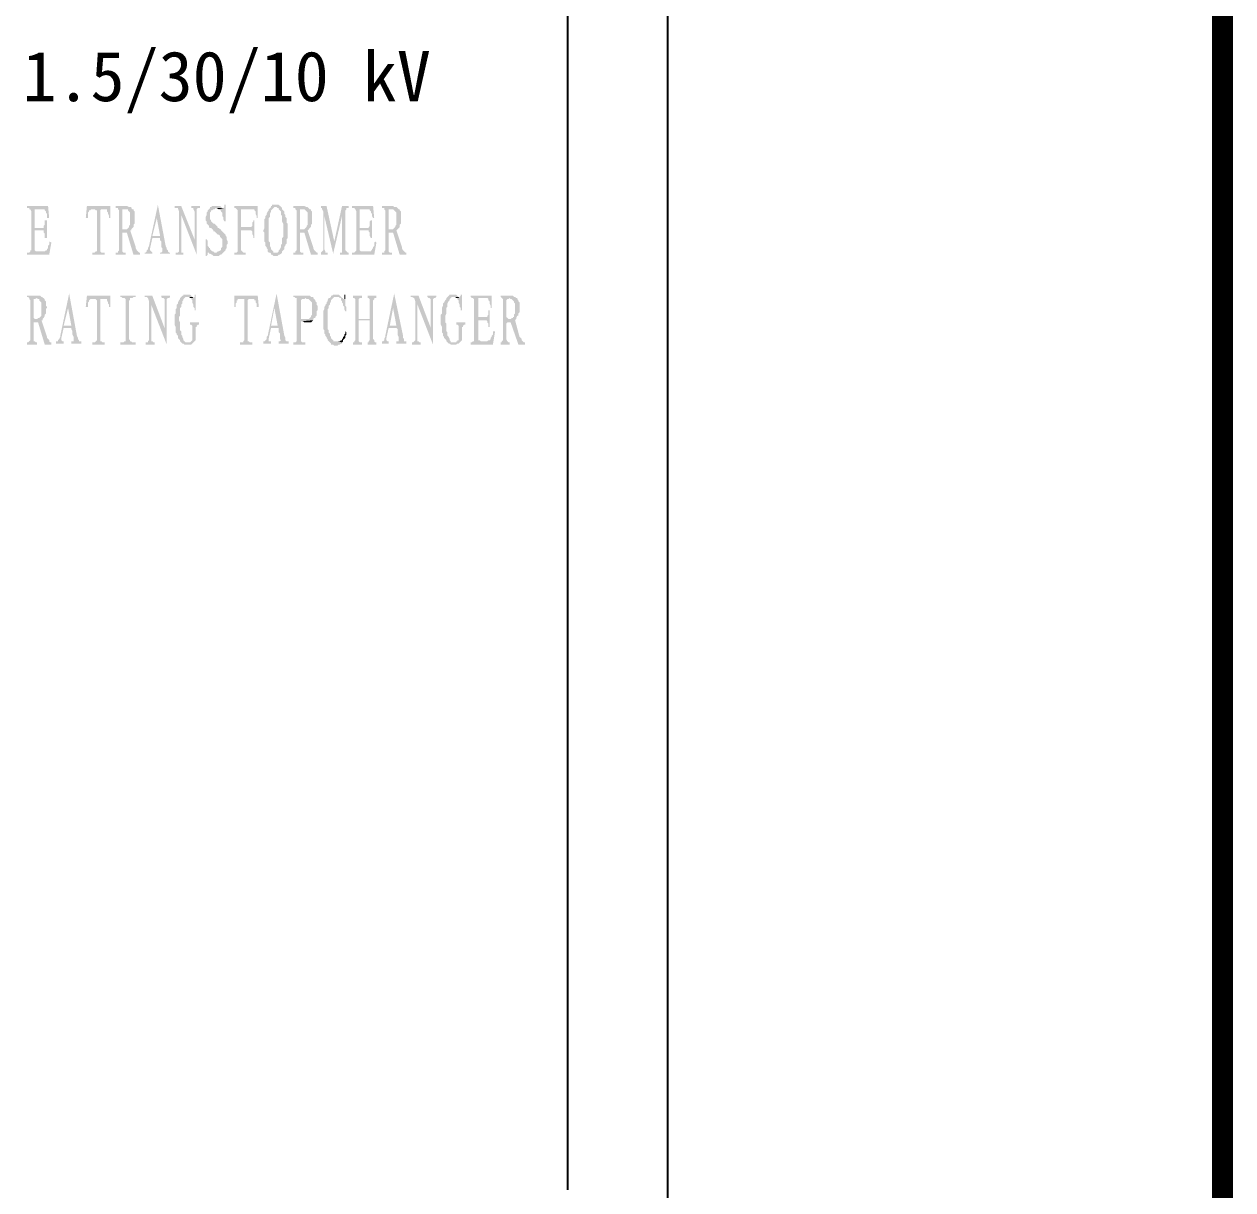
# Model space of a CAD drawing. Header units: millimetres. Extents: x 126854 to 137041, y -144259 to -137812.
# Drawn here: x 136980 to 137041.2, y -143049.6 to -142990.6 of the extents above; entities that cross this region are included whole.
import ezdxf

# ---------------------------------------------------------------- set-up
doc = ezdxf.new("R2010")
doc.units = ezdxf.units.MM
doc.header["$LTSCALE"] = 13
for name, color, linetype in [('1', 4, 'Continuous'), ('2', 3, 'Continuous'), ('PDF_Geometry', 7, 'Continuous')]:
    doc.layers.add(name, color=color, linetype=linetype)
doc.styles.add('PDF FangSong', font='simfang.ttf')

msp = doc.modelspace()

# ---------------------------------------------------------------- hatches: boundary and pattern name
at = {"layer": '2', "linetype": 'Continuous', "transparency": 33554559}
for points in [[(136981.228, -142999.819), (136980.161, -142999.819), (136980.161, -142999.931), (136980.217, -142999.931), (136980.273, -142999.931), (136980.273, -142999.988), (136981.003, -142999.988), (136981.059, -142999.988), (136981.059, -143000.044), (136981.115, -143000.1), (136981.115, -143000.156), (136981.172, -143000.212), (136981.172, -143000.325), (136981.172, -143000.437), (136981.284, -143000.437)], [(136980.273, -142999.988), (136980.329, -142999.988), (136980.385, -143000.1), (136980.385, -143002.066), (136980.329, -143002.066), (136980.329, -143002.122), (136980.273, -143002.178), (136980.722, -143002.122), (136980.666, -143002.122), (136980.61, -143002.122), (136980.554, -143002.066), (136980.554, -143002.01), (136980.554, -143001.055), (136980.947, -143001.055), (136980.554, -143000.942), (136980.554, -142999.988), (136981.003, -142999.988)], [(136984.373, -142999.819), (136983.194, -142999.819), (136983.137, -143000.437), (136983.25, -143000.437), (136983.25, -143000.325), (136983.25, -143000.212), (136983.25, -143000.156), (136983.306, -143000.1), (136983.306, -143000.044), (136983.362, -143000.044), (136983.418, -142999.988), (136983.474, -142999.988)], [(136984.373, -142999.819), (136983.474, -142999.988), (136984.148, -142999.988), (136984.205, -142999.988), (136984.205, -143000.044), (136984.205, -143000.1), (136984.261, -143000.156), (136984.261, -143000.212), (136984.317, -143000.325), (136984.317, -143000.437), (136984.373, -143000.437)], [(136983.474, -142999.988), (136983.531, -142999.988), (136983.587, -142999.988), (136983.643, -143000.044), (136983.699, -143000.044), (136983.699, -143002.066), (136983.699, -143002.122), (136983.643, -143002.122), (136983.587, -143002.178), (136983.531, -143002.178), (136983.474, -143002.178), (136983.474, -143002.29), (136984.092, -143002.29), (136984.092, -143002.178), (136984.036, -143002.178), (136983.98, -143002.178), (136983.924, -143002.178), (136983.868, -143002.122), (136983.868, -143002.066), (136983.868, -143000.044), (136983.924, -142999.988), (136983.98, -142999.988), (136984.092, -142999.988), (136984.148, -142999.988)], [(136985.159, -142999.819), (136984.654, -142999.819), (136984.654, -142999.931), (136984.71, -142999.931), (136984.766, -142999.931), (136984.766, -142999.988), (136984.822, -143000.044), (136984.822, -143002.066), (136984.766, -143002.122), (136984.766, -143002.178), (136984.71, -143002.178), (136984.654, -143002.178), (136984.654, -143002.29), (136985.159, -143002.29), (136985.159, -143002.178), (136985.103, -143002.178), (136985.047, -143002.178), (136984.991, -143002.122), (136984.991, -143002.066), (136984.991, -143001.223), (136984.991, -143001.167), (136985.047, -143001.167), (136985.103, -143001.167), (136985.216, -143001.167), (136985.384, -143001.055), (136985.44, -143001.055), (136985.103, -143000.999), (136985.047, -143000.999), (136984.991, -143000.999), (136984.991, -143000.942), (136984.991, -143000.044), (136984.991, -142999.988), (136985.047, -142999.988), (136985.159, -142999.988), (136985.496, -142999.988), (136985.44, -142999.931), (136985.44, -142999.875), (136985.384, -142999.875), (136985.328, -142999.875), (136985.216, -142999.819)], [(136985.496, -142999.988), (136985.159, -142999.988), (136985.216, -142999.988), (136985.272, -142999.988), (136985.272, -143000.044), (136985.328, -143000.1), (136985.384, -143000.156), (136985.384, -143000.212), (136985.384, -143000.325), (136985.384, -143000.381), (136985.384, -143000.493), (136985.384, -143000.549), (136985.384, -143000.605), (136985.384, -143000.718), (136985.384, -143000.774), (136985.328, -143000.83), (136985.328, -143000.886), (136985.272, -143000.942), (136985.216, -143000.999), (136985.159, -143000.999), (136985.103, -143000.999), (136985.44, -143001.055), (136985.44, -143000.999), (136985.496, -143000.942), (136985.553, -143000.886), (136985.553, -143000.83), (136985.553, -143000.774), (136985.609, -143000.718), (136985.609, -143000.662), (136985.609, -143000.605), (136985.609, -143000.493), (136985.609, -143000.437), (136985.609, -143000.325), (136985.609, -143000.268), (136985.609, -143000.156), (136985.609, -143000.1), (136985.553, -143000.044), (136985.553, -142999.988)], [(136986.788, -142999.763), (136986.339, -143001.841), (136986.283, -143001.953), (136986.283, -143002.01), (136986.227, -143002.066), (136986.227, -143002.122), (136986.17, -143002.178), (136986.114, -143002.178), (136986.114, -143002.234), (136986.507, -143002.234), (136986.507, -143002.178), (136986.451, -143002.122), (136986.395, -143002.066), (136986.395, -143001.953), (136986.507, -143001.448), (136986.901, -143001.448), (136986.507, -143001.336), (136986.732, -143000.437)], [(136986.788, -142999.763), (136986.732, -143000.437), (136986.901, -143001.336), (136986.507, -143001.336), (136986.901, -143001.448), (136986.901, -143001.56), (136986.957, -143001.616), (136986.957, -143001.673), (136986.957, -143001.785), (136986.957, -143001.841), (136986.957, -143001.897), (136987.013, -143001.953), (136987.013, -143002.01), (136987.013, -143002.066), (136987.013, -143002.122), (136986.957, -143002.178), (136986.901, -143002.178), (136986.901, -143002.234), (136987.406, -143002.234), (136987.406, -143002.178), (136987.35, -143002.178), (136987.294, -143002.122), (136987.294, -143002.066), (136987.238, -143002.01), (136987.238, -143001.953), (136987.181, -143001.841)], [(136987.968, -142999.819), (136987.631, -142999.819), (136987.631, -142999.931), (136987.687, -142999.931), (136987.743, -142999.931), (136987.799, -142999.931), (136987.855, -143000.1), (136987.968, -143000.268), (136988.754, -143002.29), (136988.642, -143001.504)], [(136987.855, -143000.1), (136987.855, -143002.066), (136987.855, -143002.122), (136987.799, -143002.178), (136987.743, -143002.178), (136987.687, -143002.178), (136987.687, -143002.29), (136988.08, -143002.29), (136988.08, -143002.178), (136988.024, -143002.178), (136987.968, -143002.178), (136987.968, -143002.122), (136987.968, -143002.066), (136987.968, -143000.268)], [(136988.923, -142999.819), (136988.473, -142999.819), (136988.473, -142999.931), (136988.529, -142999.931), (136988.586, -142999.931), (136988.586, -142999.988), (136988.642, -143000.1), (136988.642, -143001.504), (136988.754, -143002.29), (136988.754, -143000.044), (136988.754, -142999.988), (136988.81, -142999.931), (136988.923, -142999.931)], [(136989.653, -142999.819), (136989.597, -142999.819), (136989.54, -142999.819), (136989.484, -142999.875), (136989.428, -142999.875), (136989.428, -142999.931), (136989.372, -142999.988), (136989.316, -143000.044), (136989.316, -143000.1), (136989.26, -143000.156), (136989.26, -143000.212), (136989.26, -143000.268), (136989.203, -143000.381), (136989.203, -143000.437), (136989.203, -143000.549), (136989.26, -143000.605), (136989.26, -143000.662), (136989.26, -143000.718), (136989.316, -143000.774), (136989.372, -143000.83), (136989.372, -143000.886), (136989.428, -143000.942), (136989.484, -143000.942), (136989.54, -143000.999), (136989.597, -143001.055), (136989.597, -143001.111), (136989.653, -143001.111), (136989.709, -143001.167), (136989.765, -143001.223), (136989.821, -143001.279), (136989.877, -143001.279), (136989.934, -143001.336), (136989.934, -143001.392), (136989.99, -143001.448), (136990.046, -143001.504), (136990.046, -143001.56), (136990.046, -143001.616), (136990.046, -143001.673), (136990.046, -143001.785), (136990.046, -143001.841), (136990.046, -143001.897), (136989.99, -143001.953), (136989.99, -143002.01), (136989.99, -143002.066), (136989.934, -143002.066), (136989.877, -143002.122), (136989.821, -143002.122), (136989.765, -143002.178), (136989.709, -143002.178), (136989.316, -143002.178), (136989.372, -143002.178), (136989.372, -143002.234), (136989.428, -143002.234), (136989.54, -143002.29), (136989.597, -143002.347), (136989.653, -143002.347), (136989.765, -143002.347), (136989.821, -143002.347), (136989.877, -143002.347), (136989.934, -143002.29), (136989.99, -143002.29), (136990.046, -143002.234), (136990.102, -143002.178), (136990.158, -143002.122), (136990.214, -143002.066), (136990.214, -143002.01), (136990.271, -143001.953), (136990.271, -143001.897), (136990.271, -143001.785), (136990.327, -143001.729), (136990.327, -143001.673), (136990.327, -143001.616), (136990.271, -143001.504), (136990.271, -143001.448), (136990.271, -143001.392), (136990.214, -143001.336), (136990.214, -143001.279), (136990.158, -143001.223), (136990.102, -143001.167), (136990.046, -143001.111), (136989.99, -143001.055), (136989.99, -143000.999), (136989.934, -143000.999), (136989.877, -143000.942), (136989.821, -143000.942), (136989.821, -143000.886), (136989.765, -143000.83), (136989.709, -143000.774), (136989.653, -143000.718), (136989.597, -143000.718), (136989.54, -143000.662), (136989.484, -143000.605), (136989.484, -143000.549), (136989.428, -143000.493), (136989.428, -143000.437), (136989.428, -143000.381), (136989.428, -143000.325), (136989.428, -143000.268), (136989.428, -143000.156), (136989.484, -143000.1), (136989.484, -143000.044), (136989.54, -143000.044), (136989.597, -142999.988), (136989.653, -142999.988), (136989.709, -142999.931), (136989.765, -142999.931), (136990.046, -142999.931), (136989.99, -142999.875), (136989.934, -142999.819), (136989.877, -142999.819), (136989.821, -142999.819), (136989.765, -142999.819)], [(136990.046, -142999.931), (136989.765, -142999.931), (136989.877, -142999.987), (136990.102, -142999.931)], [(136990.214, -142999.763), (136990.158, -142999.763), (136990.158, -142999.875), (136990.102, -142999.931), (136989.877, -142999.988), (136989.933, -142999.988), (136989.933, -143000.044), (136989.99, -143000.044), (136989.99, -143000.1), (136990.046, -143000.156), (136990.046, -143000.212), (136990.046, -143000.325), (136990.102, -143000.381), (136990.102, -143000.493), (136990.158, -143000.605), (136990.214, -143000.605)], [(136991.843, -142999.819), (136990.664, -142999.819), (136990.664, -142999.931), (136990.72, -142999.931), (136991.675, -142999.988), (136991.675, -143000.044), (136991.731, -143000.1), (136991.731, -143000.156), (136991.731, -143000.212), (136991.787, -143000.325), (136991.787, -143000.437), (136991.843, -143000.437)], [(136990.72, -142999.931), (136990.776, -142999.988), (136990.832, -143000.044), (136990.832, -143000.1), (136990.832, -143002.122), (136990.776, -143002.178), (136990.72, -143002.178), (136990.664, -143002.178), (136990.664, -143002.29), (136991.225, -143002.29), (136991.225, -143002.178), (136991.169, -143002.178), (136991.113, -143002.178), (136991.057, -143002.122), (136991.001, -143002.066), (136991.001, -143001.055), (136991.506, -143001.055), (136991.001, -143000.886), (136991.001, -142999.988), (136991.675, -142999.988)], [(136992.798, -142999.763), (136992.742, -142999.763), (136992.63, -142999.763), (136992.573, -142999.763), (136992.573, -142999.819), (136992.517, -142999.819), (136992.517, -142999.875), (136992.461, -142999.931), (136992.405, -142999.988), (136992.405, -143000.044), (136992.349, -143000.1), (136992.293, -143000.212), (136992.293, -143000.268), (136992.236, -143000.325), (136992.236, -143000.381), (136992.236, -143000.437), (136992.18, -143000.493), (136992.18, -143000.549), (136992.18, -143000.662), (136992.18, -143000.718), (136992.18, -143000.774), (136992.18, -143000.886), (136992.18, -143000.942), (136992.124, -143001.055), (136992.124, -143001.111), (136992.18, -143001.167), (136992.18, -143001.223), (136992.18, -143001.336), (136992.18, -143001.392), (136992.18, -143001.448), (136992.18, -143001.56), (136992.18, -143001.616), (136992.236, -143001.673), (136992.236, -143001.729), (136992.236, -143001.841), (136992.293, -143001.897), (136992.293, -143001.953), (136992.349, -143002.01), (136992.349, -143002.122), (136992.405, -143002.178), (136992.461, -143002.178), (136992.798, -143002.178), (136992.742, -143002.178), (136992.686, -143002.178), (136992.63, -143002.178), (136992.63, -143002.122), (136992.573, -143002.066), (136992.517, -143002.01), (136992.517, -143001.953), (136992.461, -143001.841), (136992.461, -143001.785), (136992.461, -143001.729), (136992.461, -143001.673), (136992.405, -143001.616), (136992.405, -143001.56), (136992.405, -143001.448), (136992.405, -143001.392), (136992.405, -143001.279), (136992.405, -143001.223), (136992.405, -143001.111), (136992.405, -143001.055), (136992.405, -143000.999), (136992.405, -143000.942), (136992.405, -143000.83), (136992.405, -143000.774), (136992.405, -143000.662), (136992.405, -143000.605), (136992.405, -143000.549), (136992.405, -143000.437), (136992.461, -143000.381), (136992.461, -143000.325), (136992.461, -143000.268), (136992.461, -143000.212), (136992.517, -143000.1), (136992.517, -143000.044), (136992.573, -142999.988), (136992.63, -142999.931), (136992.686, -142999.875), (136992.742, -142999.875), (136993.023, -142999.875), (136992.967, -142999.819), (136992.91, -142999.763), (136992.854, -142999.763)], [(136993.023, -142999.875), (136992.742, -142999.875), (136992.798, -142999.875), (136992.854, -142999.931), (136992.91, -142999.931), (136992.91, -142999.988), (136992.966, -143000.044), (136993.023, -143000.1), (136993.023, -143000.212), (136993.023, -143000.268), (136993.079, -143000.325), (136993.079, -143000.437), (136993.079, -143000.493), (136993.079, -143000.549), (136993.079, -143000.605), (136993.135, -143000.718), (136993.135, -143000.774), (136993.135, -143000.886), (136993.135, -143000.942), (136993.135, -143001.055), (136993.135, -143001.111), (136993.135, -143001.223), (136993.135, -143001.279), (136993.135, -143001.392), (136993.079, -143001.448), (136993.079, -143001.504), (136993.079, -143001.616), (136993.079, -143001.673), (136993.079, -143001.729), (136993.023, -143001.785), (136993.023, -143001.841), (136993.023, -143001.897), (136992.966, -143002.01), (136992.91, -143002.066), (136992.91, -143002.122), (136992.854, -143002.178), (136992.798, -143002.178), (136992.461, -143002.178), (136992.517, -143002.234), (136992.517, -143002.29), (136992.573, -143002.29), (136992.629, -143002.347), (136992.686, -143002.347), (136992.742, -143002.347), (136992.798, -143002.347), (136992.854, -143002.347), (136992.91, -143002.29), (136992.966, -143002.29), (136993.023, -143002.234), (136993.079, -143002.178), (136993.079, -143002.122), (136993.135, -143002.066), (136993.191, -143002.01), (136993.191, -143001.953), (136993.191, -143001.897), (136993.247, -143001.841), (136993.247, -143001.785), (136993.303, -143001.729), (136993.303, -143001.673), (136993.303, -143001.56), (136993.303, -143001.504), (136993.36, -143001.448), (136993.36, -143001.336), (136993.36, -143001.279), (136993.36, -143001.223), (136993.36, -143001.111), (136993.36, -143001.055), (136993.36, -143000.999), (136993.36, -143000.886), (136993.36, -143000.83), (136993.36, -143000.718), (136993.303, -143000.662), (136993.303, -143000.605), (136993.303, -143000.493), (136993.303, -143000.437), (136993.247, -143000.381), (136993.247, -143000.325), (136993.247, -143000.268), (136993.191, -143000.212), (136993.191, -143000.1), (136993.135, -143000.044), (136993.079, -142999.988), (136993.079, -142999.931)], [(136994.146, -142999.819), (136993.641, -142999.819), (136993.641, -142999.931), (136993.697, -142999.931), (136993.753, -142999.931), (136993.753, -142999.988), (136993.809, -143000.044), (136993.809, -143002.066), (136993.753, -143002.122), (136993.753, -143002.178), (136993.697, -143002.178), (136993.641, -143002.178), (136993.641, -143002.29), (136994.146, -143002.29), (136994.146, -143002.178), (136994.09, -143002.178), (136994.034, -143002.178), (136993.978, -143002.122), (136993.978, -143002.066), (136993.978, -143001.223), (136993.978, -143001.167), (136994.034, -143001.167), (136994.09, -143001.167), (136994.202, -143001.167), (136994.371, -143001.055), (136994.09, -143000.999), (136994.034, -143000.999), (136993.978, -143000.999), (136993.978, -143000.942), (136993.978, -143000.044), (136993.978, -142999.988), (136994.034, -142999.988), (136994.09, -142999.988), (136994.483, -142999.988), (136994.427, -142999.931), (136994.371, -142999.875), (136994.315, -142999.875), (136994.202, -142999.819)], [(136994.483, -142999.988), (136994.09, -142999.988), (136994.202, -142999.988), (136994.258, -143000.044), (136994.315, -143000.1), (136994.371, -143000.156), (136994.371, -143000.212), (136994.371, -143000.325), (136994.371, -143000.381), (136994.371, -143000.493), (136994.371, -143000.549), (136994.371, -143000.605), (136994.371, -143000.718), (136994.371, -143000.774), (136994.315, -143000.83), (136994.315, -143000.886), (136994.258, -143000.942), (136994.202, -143000.999), (136994.146, -143000.999), (136994.09, -143000.999), (136994.371, -143001.055), (136994.427, -143000.999), (136994.483, -143000.942), (136994.539, -143000.886), (136994.539, -143000.83), (136994.539, -143000.774), (136994.595, -143000.718), (136994.595, -143000.662), (136994.595, -143000.605), (136994.595, -143000.493), (136994.595, -143000.437), (136994.595, -143000.325), (136994.595, -143000.268), (136994.595, -143000.156), (136994.595, -143000.1), (136994.539, -143000.044), (136994.539, -142999.988)], [(136995.326, -142999.819), (136995.045, -142999.819), (136995.045, -142999.931), (136995.101, -142999.931), (136995.101, -142999.988), (136995.157, -143000.1), (136995.213, -143000.325), (136995.663, -143002.234), (136995.719, -143001.616)], [(136995.157, -143000.1), (136995.157, -143002.066), (136995.101, -143002.122), (136995.045, -143002.178), (136995.045, -143002.29), (136995.382, -143002.29), (136995.382, -143002.178), (136995.326, -143002.178), (136995.269, -143002.178), (136995.269, -143002.122), (136995.213, -143002.01), (136995.213, -143000.325)], [(136996.449, -142999.819), (136996.112, -142999.819), (136995.719, -143001.616), (136995.663, -143002.234), (136996.112, -143000.325), (136996.28, -143000.1), (136996.28, -143000.044), (136996.337, -142999.988), (136996.337, -142999.931), (136996.393, -142999.931), (136996.449, -142999.931)], [(136996.28, -143000.1), (136996.112, -143000.325), (136996.112, -143002.066), (136996.112, -143002.122), (136996.112, -143002.178), (136996.056, -143002.178), (136996, -143002.178), (136996, -143002.29), (136996.449, -143002.29), (136996.449, -143002.178), (136996.393, -143002.178), (136996.337, -143002.122), (136996.28, -143002.066)], [(136997.685, -142999.819), (136996.617, -142999.819), (136996.617, -142999.931), (136996.674, -142999.931), (136996.73, -142999.931), (136996.786, -142999.988), (136997.46, -142999.988), (136997.516, -142999.988), (136997.516, -143000.044), (136997.572, -143000.1), (136997.572, -143000.156), (136997.628, -143000.212), (136997.628, -143000.325), (136997.685, -143000.437), (136997.741, -143000.437)], [(136996.786, -142999.988), (136996.842, -143000.1), (136996.842, -143002.066), (136996.786, -143002.122), (136996.73, -143002.178), (136997.179, -143002.122), (136997.123, -143002.122), (136997.067, -143002.122), (136997.011, -143002.066), (136997.011, -143002.01), (136997.011, -143001.055), (136997.46, -143001.055), (136997.011, -143000.942), (136997.011, -142999.988), (136997.46, -142999.988)], [(136998.639, -142999.819), (136998.134, -142999.819), (136998.134, -142999.931), (136998.19, -142999.931), (136998.246, -142999.931), (136998.246, -142999.988), (136998.302, -143000.044), (136998.302, -143002.066), (136998.246, -143002.122), (136998.246, -143002.178), (136998.19, -143002.178), (136998.134, -143002.178), (136998.134, -143002.29), (136998.639, -143002.29), (136998.639, -143002.178), (136998.583, -143002.178), (136998.527, -143002.178), (136998.471, -143002.122), (136998.471, -143002.066), (136998.471, -143001.223), (136998.471, -143001.167), (136998.527, -143001.167), (136998.583, -143001.167), (136998.695, -143001.167), (136998.864, -143001.055), (136998.583, -143000.999), (136998.527, -143000.999), (136998.471, -143000.999), (136998.471, -143000.942), (136998.471, -143000.044), (136998.471, -142999.988), (136998.527, -142999.988), (136998.583, -142999.988), (136998.976, -142999.988), (136998.92, -142999.931), (136998.864, -142999.875), (136998.752, -142999.875), (136998.695, -142999.819)], [(136998.976, -142999.988), (136998.583, -142999.988), (136998.639, -142999.988), (136998.696, -142999.988), (136998.752, -143000.044), (136998.808, -143000.1), (136998.864, -143000.156), (136998.864, -143000.212), (136998.864, -143000.325), (136998.864, -143000.381), (136998.864, -143000.493), (136998.864, -143000.549), (136998.864, -143000.605), (136998.864, -143000.718), (136998.864, -143000.774), (136998.808, -143000.83), (136998.808, -143000.886), (136998.752, -143000.942), (136998.696, -143000.999), (136998.639, -143000.999), (136998.583, -143000.999), (136998.864, -143001.055), (136998.92, -143000.999), (136998.976, -143000.942), (136999.033, -143000.886), (136999.033, -143000.83), (136999.033, -143000.774), (136999.089, -143000.718), (136999.089, -143000.662), (136999.089, -143000.605), (136999.089, -143000.493), (136999.089, -143000.437), (136999.089, -143000.325), (136999.089, -143000.268), (136999.089, -143000.156), (136999.089, -143000.1), (136999.033, -143000.044), (136999.033, -142999.988)], [(136981.172, -143000.549), (136981.059, -143000.549), (136981.059, -143000.605), (136981.059, -143000.662), (136981.059, -143000.774), (136981.003, -143000.83), (136981.003, -143000.886), (136981.003, -143000.942), (136980.554, -143000.942), (136980.947, -143001.055), (136981.003, -143001.055), (136981.003, -143001.111), (136981.003, -143001.167), (136981.059, -143001.223), (136981.059, -143001.336), (136981.059, -143001.448), (136981.172, -143001.448)], [(136991.675, -143000.549), (136991.619, -143000.549), (136991.619, -143000.605), (136991.562, -143000.662), (136991.562, -143000.774), (136991.562, -143000.83), (136991.506, -143000.886), (136991.001, -143000.886), (136991.506, -143001.055), (136991.562, -143001.111), (136991.562, -143001.167), (136991.562, -143001.223), (136991.619, -143001.336), (136991.619, -143001.448), (136991.675, -143001.448)], [(136997.628, -143000.549), (136997.572, -143000.549), (136997.516, -143000.605), (136997.516, -143000.662), (136997.516, -143000.774), (136997.516, -143000.83), (136997.46, -143000.886), (136997.46, -143000.942), (136997.01, -143000.942), (136997.46, -143001.055), (136997.46, -143001.111), (136997.516, -143001.167), (136997.516, -143001.223), (136997.516, -143001.336), (136997.572, -143001.448), (136997.628, -143001.448)], [(136985.384, -143001.055), (136985.216, -143001.167), (136985.553, -143002.29), (136985.89, -143002.29), (136985.89, -143002.178), (136985.833, -143002.178), (136985.777, -143002.122), (136985.721, -143002.066), (136985.665, -143001.953), (136985.665, -143001.897)], [(136994.371, -143001.055), (136994.202, -143001.167), (136994.539, -143002.29), (136994.876, -143002.29), (136994.876, -143002.178), (136994.82, -143002.178), (136994.764, -143002.122), (136994.708, -143002.066), (136994.652, -143001.953), (136994.652, -143001.897)], [(136998.864, -143001.055), (136998.696, -143001.167), (136999.033, -143002.29), (136999.37, -143002.29), (136999.37, -143002.178), (136999.313, -143002.178), (136999.257, -143002.122), (136999.201, -143002.066), (136999.145, -143001.953), (136999.145, -143001.897)], [(136981.284, -143001.616), (136981.284, -143001.673), (136981.284, -143001.785), (136981.228, -143001.841), (136981.228, -143001.897), (136981.228, -143001.953), (136981.172, -143002.01), (136981.172, -143002.066), (136981.115, -143002.066), (136981.059, -143002.122), (136981.003, -143002.122), (136980.947, -143002.122), (136980.891, -143002.122), (136980.778, -143002.122), (136980.722, -143002.122), (136980.273, -143002.178), (136980.217, -143002.178), (136980.161, -143002.178), (136980.161, -143002.29), (136981.284, -143002.29), (136981.396, -143001.673)], [(136989.26, -143001.504), (136989.203, -143001.504), (136989.203, -143002.347), (136989.26, -143002.347), (136989.316, -143002.29), (136989.316, -143002.234), (136989.316, -143002.178), (136989.709, -143002.178), (136989.653, -143002.178), (136989.597, -143002.122), (136989.54, -143002.122), (136989.484, -143002.066), (136989.428, -143002.01), (136989.428, -143001.953), (136989.372, -143001.953), (136989.372, -143001.897), (136989.316, -143001.841), (136989.316, -143001.729), (136989.316, -143001.673), (136989.316, -143001.616)], [(136997.797, -143001.616), (136997.741, -143001.673), (136997.741, -143001.785), (136997.741, -143001.841), (136997.685, -143001.897), (136997.685, -143001.953), (136997.628, -143002.01), (136997.628, -143002.066), (136997.572, -143002.066), (136997.572, -143002.122), (136997.516, -143002.122), (136997.404, -143002.122), (136997.348, -143002.122), (136997.291, -143002.122), (136997.179, -143002.122), (136996.73, -143002.178), (136996.674, -143002.178), (136996.617, -143002.178), (136996.617, -143002.29), (136997.741, -143002.29), (136997.853, -143001.673)], [(136980.666, -143004.369), (136980.161, -143004.369), (136980.161, -143004.425), (136980.217, -143004.425), (136980.273, -143004.481), (136980.273, -143004.537), (136980.329, -143004.593), (136980.329, -143006.615), (136980.273, -143006.671), (136980.217, -143006.728), (136980.161, -143006.728), (136980.161, -143006.84), (136980.666, -143006.84), (136980.666, -143006.728), (136980.61, -143006.728), (136980.554, -143006.671), (136980.498, -143006.671), (136980.498, -143006.559), (136980.498, -143005.773), (136980.498, -143005.717), (136980.554, -143005.717), (136980.61, -143005.717), (136980.722, -143005.717), (136980.891, -143005.604), (136980.947, -143005.604), (136980.61, -143005.548), (136980.554, -143005.548), (136980.498, -143005.492), (136980.498, -143005.436), (136980.498, -143004.593), (136980.498, -143004.537), (136980.554, -143004.537), (136980.666, -143004.481), (136981.003, -143004.481), (136980.947, -143004.481), (136980.947, -143004.425), (136980.891, -143004.425), (136980.835, -143004.369), (136980.722, -143004.369)], [(136981.003, -143004.481), (136980.666, -143004.481), (136980.722, -143004.537), (136980.778, -143004.537), (136980.778, -143004.593), (136980.835, -143004.649), (136980.891, -143004.706), (136980.891, -143004.762), (136980.891, -143004.818), (136980.891, -143004.93), (136980.891, -143005.043), (136980.891, -143005.099), (136980.891, -143005.155), (136980.891, -143005.267), (136980.891, -143005.323), (136980.891, -143005.38), (136980.835, -143005.436), (136980.778, -143005.492), (136980.722, -143005.492), (136980.666, -143005.548), (136980.61, -143005.548), (136980.947, -143005.604), (136980.947, -143005.548), (136981.003, -143005.492), (136981.059, -143005.38), (136981.059, -143005.323), (136981.115, -143005.267), (136981.115, -143005.211), (136981.115, -143005.155), (136981.115, -143005.043), (136981.172, -143004.986), (136981.172, -143004.93), (136981.115, -143004.874), (136981.115, -143004.762), (136981.115, -143004.706), (136981.115, -143004.649), (136981.059, -143004.593), (136981.059, -143004.537)], [(136982.295, -143004.256), (136981.846, -143006.391), (136981.846, -143006.447), (136981.789, -143006.559), (136981.733, -143006.615), (136981.733, -143006.671), (136981.677, -143006.671), (136981.621, -143006.671), (136981.621, -143006.784), (136982.014, -143006.784), (136982.014, -143006.671), (136981.958, -143006.671), (136981.902, -143006.615), (136981.902, -143006.559), (136981.902, -143006.503), (136982.014, -143005.997), (136982.407, -143005.997), (136982.014, -143005.885), (136982.239, -143004.986)], [(136982.295, -143004.256), (136982.239, -143004.986), (136982.407, -143005.885), (136982.014, -143005.885), (136982.407, -143005.997), (136982.407, -143006.054), (136982.463, -143006.166), (136982.463, -143006.222), (136982.463, -143006.278), (136982.463, -143006.334), (136982.52, -143006.447), (136982.52, -143006.503), (136982.52, -143006.559), (136982.52, -143006.615), (136982.52, -143006.671), (136982.463, -143006.671), (136982.407, -143006.671), (136982.407, -143006.784), (136982.913, -143006.784), (136982.913, -143006.671), (136982.857, -143006.671), (136982.8, -143006.671), (136982.8, -143006.615), (136982.744, -143006.559), (136982.744, -143006.503), (136982.688, -143006.391)], [(136984.373, -143004.369), (136983.194, -143004.369), (136983.137, -143004.93), (136983.25, -143004.93), (136983.25, -143004.818), (136983.25, -143004.762), (136983.25, -143004.706), (136983.306, -143004.649), (136983.306, -143004.593), (136983.362, -143004.537), (136983.418, -143004.537), (136983.474, -143004.537)], [(136984.373, -143004.369), (136983.474, -143004.537), (136984.148, -143004.537), (136984.205, -143004.537), (136984.205, -143004.593), (136984.261, -143004.706), (136984.261, -143004.762), (136984.317, -143004.818), (136984.317, -143004.93), (136984.373, -143004.93)], [(136985.665, -143004.369), (136984.879, -143004.369), (136984.879, -143004.425), (136984.935, -143004.425), (136984.991, -143004.481), (136985.047, -143004.481), (136985.103, -143004.481), (136985.159, -143004.537), (136985.159, -143004.593), (136985.159, -143006.615), (136985.159, -143006.671), (136985.103, -143006.671), (136985.047, -143006.728), (136984.991, -143006.728), (136984.879, -143006.728), (136984.879, -143006.84), (136985.665, -143006.84), (136985.665, -143006.728), (136985.553, -143006.728), (136985.496, -143006.728), (136985.44, -143006.671), (136985.384, -143006.671), (136985.384, -143006.615), (136985.328, -143006.559), (136985.328, -143004.593), (136985.384, -143004.593), (136985.384, -143004.537), (136985.384, -143004.481), (136985.44, -143004.481), (136985.496, -143004.481), (136985.553, -143004.425), (136985.665, -143004.425)], [(136986.507, -143004.369), (136986.114, -143004.369), (136986.114, -143004.425), (136986.226, -143004.425), (136986.283, -143004.481), (136986.339, -143004.649), (136986.451, -143004.818), (136987.237, -143006.84), (136987.125, -143005.997)], [(136987.406, -143004.369), (136986.957, -143004.369), (136986.957, -143004.425), (136987.013, -143004.481), (136987.069, -143004.481), (136987.125, -143004.537), (136987.125, -143004.593), (136987.125, -143005.997), (136987.237, -143006.84), (136987.237, -143004.593), (136987.237, -143004.537), (136987.294, -143004.481), (136987.35, -143004.481), (136987.406, -143004.425)], [(136988.249, -143004.312), (136988.192, -143004.312), (136988.136, -143004.312), (136988.08, -143004.312), (136988.08, -143004.369), (136988.024, -143004.369), (136987.968, -143004.425), (136987.912, -143004.481), (136987.912, -143004.537), (136987.855, -143004.593), (136987.799, -143004.706), (136987.799, -143004.762), (136987.743, -143004.818), (136987.743, -143004.874), (136987.743, -143004.986), (136987.687, -143005.043), (136987.687, -143005.099), (136987.687, -143005.155), (136987.687, -143005.267), (136987.631, -143005.323), (136987.631, -143005.436), (136987.631, -143005.492), (136987.631, -143005.604), (136987.631, -143005.66), (136987.631, -143005.773), (136987.631, -143005.829), (136987.687, -143005.941), (136987.687, -143005.997), (136987.687, -143006.054), (136987.687, -143006.11), (136987.687, -143006.222), (136987.743, -143006.278), (136987.743, -143006.334), (136987.799, -143006.391), (136987.799, -143006.447), (136987.799, -143006.503), (136987.855, -143006.559), (136987.912, -143006.615), (136987.912, -143006.671), (136987.968, -143006.728), (136988.024, -143006.784), (136988.08, -143006.784), (136988.136, -143006.84), (136988.192, -143006.84), (136988.249, -143006.84), (136988.305, -143006.84), (136988.417, -143006.84), (136988.473, -143006.84), (136988.529, -143006.784), (136988.249, -143006.728), (136988.192, -143006.728), (136988.136, -143006.671), (136988.08, -143006.615), (136988.08, -143006.559), (136988.024, -143006.447), (136988.024, -143006.391), (136987.968, -143006.334), (136987.968, -143006.278), (136987.968, -143006.222), (136987.968, -143006.166), (136987.912, -143006.11), (136987.912, -143005.997), (136987.912, -143005.941), (136987.912, -143005.885), (136987.912, -143005.773), (136987.912, -143005.717), (136987.855, -143005.604), (136987.855, -143005.548), (136987.855, -143005.436), (136987.912, -143005.38), (136987.912, -143005.267), (136987.912, -143005.211), (136987.912, -143005.155), (136987.912, -143005.043), (136987.912, -143004.986), (136987.968, -143004.93), (136987.968, -143004.874), (136987.968, -143004.818), (136988.024, -143004.762), (136988.024, -143004.649), (136988.08, -143004.593), (136988.08, -143004.537), (136988.136, -143004.481), (136988.192, -143004.425), (136988.249, -143004.425), (136988.529, -143004.425), (136988.473, -143004.369), (136988.417, -143004.312), (136988.361, -143004.312), (136988.305, -143004.312)], [(136988.529, -143004.425), (136988.249, -143004.425), (136988.305, -143004.425), (136988.361, -143004.425), (136988.417, -143004.481), (136988.473, -143004.481), (136988.586, -143004.481)], [(136988.698, -143004.312), (136988.642, -143004.312), (136988.642, -143004.369), (136988.642, -143004.425), (136988.586, -143004.481), (136988.473, -143004.481), (136988.473, -143004.537), (136988.529, -143004.593), (136988.529, -143004.649), (136988.529, -143004.706), (136988.586, -143004.818), (136988.586, -143004.93), (136988.642, -143004.986), (136988.642, -143005.099), (136988.698, -143005.099), (136988.698, -143004.986), (136988.698, -143004.93), (136988.698, -143004.818), (136988.698, -143004.762), (136988.698, -143004.706), (136988.698, -143004.649), (136988.698, -143004.593), (136988.698, -143004.537), (136988.698, -143004.425), (136988.698, -143004.369)], [(136991.843, -143004.369), (136990.664, -143004.369), (136990.664, -143004.93), (136990.72, -143004.93), (136990.72, -143004.818), (136990.72, -143004.762), (136990.776, -143004.706), (136990.776, -143004.649), (136990.776, -143004.593), (136990.832, -143004.593), (136990.832, -143004.537), (136990.888, -143004.537), (136991.001, -143004.537)], [(136991.843, -143004.369), (136991.001, -143004.537), (136991.675, -143004.537), (136991.675, -143004.593), (136991.731, -143004.593), (136991.731, -143004.706), (136991.787, -143004.762), (136991.787, -143004.818), (136991.787, -143004.93), (136991.899, -143004.93)], [(136992.798, -143004.256), (136992.349, -143006.391), (136992.293, -143006.447), (136992.293, -143006.559), (136992.236, -143006.615), (136992.18, -143006.671), (136992.124, -143006.671), (136992.124, -143006.784), (136992.517, -143006.784), (136992.517, -143006.671), (136992.405, -143006.671), (136992.405, -143006.615), (136992.405, -143006.559), (136992.405, -143006.503), (136992.517, -143005.997), (136992.91, -143005.997), (136992.517, -143005.885), (136992.686, -143004.986)], [(136992.798, -143004.256), (136992.686, -143004.986), (136992.854, -143005.885), (136992.517, -143005.885), (136992.91, -143005.997), (136992.91, -143006.054), (136992.91, -143006.166), (136992.91, -143006.222), (136992.967, -143006.278), (136992.967, -143006.334), (136992.967, -143006.447), (136992.967, -143006.503), (136992.967, -143006.559), (136993.023, -143006.615), (136992.967, -143006.671), (136992.91, -143006.671), (136992.91, -143006.784), (136993.416, -143006.784), (136993.416, -143006.671), (136993.36, -143006.671), (136993.304, -143006.671), (136993.247, -143006.615), (136993.247, -143006.559), (136993.247, -143006.503), (136993.191, -143006.391)], [(136994.258, -143004.369), (136993.641, -143004.369), (136993.641, -143004.425), (136993.697, -143004.425), (136993.753, -143004.481), (136993.809, -143004.481), (136994.258, -143004.481), (136994.315, -143004.537), (136994.371, -143004.537), (136994.427, -143004.537), (136994.483, -143004.593), (136994.539, -143004.649), (136994.595, -143004.706), (136994.595, -143004.762), (136994.595, -143004.818), (136994.595, -143004.93), (136994.595, -143004.986), (136994.595, -143005.099), (136994.595, -143005.155), (136994.595, -143005.211), (136994.595, -143005.323), (136994.539, -143005.38), (136994.539, -143005.436), (136994.483, -143005.492), (136994.427, -143005.548), (136994.371, -143005.548), (136994.315, -143005.548), (136994.258, -143005.548), (136994.652, -143005.604), (136994.652, -143005.548), (136994.708, -143005.492), (136994.764, -143005.492), (136994.764, -143005.436), (136994.82, -143005.38), (136994.82, -143005.323), (136994.82, -143005.267), (136994.82, -143005.155), (136994.876, -143005.099), (136994.876, -143004.986), (136994.876, -143004.874), (136994.82, -143004.818), (136994.82, -143004.762), (136994.82, -143004.706), (136994.764, -143004.649), (136994.764, -143004.593), (136994.708, -143004.537), (136994.652, -143004.481), (136994.652, -143004.425), (136994.595, -143004.425), (136994.539, -143004.425), (136994.483, -143004.369), (136994.427, -143004.369), (136994.315, -143004.369)], [(136993.809, -143004.481), (136993.809, -143004.537), (136993.809, -143004.593), (136993.809, -143006.615), (136993.809, -143006.671), (136993.753, -143006.728), (136993.697, -143006.728), (136993.641, -143006.728), (136993.641, -143006.84), (136994.258, -143006.84), (136994.258, -143006.728), (136994.146, -143006.728), (136994.09, -143006.728), (136994.034, -143006.671), (136994.034, -143006.615), (136994.034, -143006.559), (136994.034, -143005.66), (136994.652, -143005.604), (136994.258, -143005.548), (136994.146, -143005.548), (136994.09, -143005.548), (136994.034, -143005.548), (136994.034, -143005.492), (136994.034, -143004.593), (136994.09, -143004.537), (136994.202, -143004.537), (136994.258, -143004.481)], [(136995.55, -143004.369), (136995.55, -143004.425), (136995.494, -143004.481), (136995.438, -143004.481), (136995.382, -143004.593), (136995.382, -143004.649), (136995.326, -143004.706), (136995.326, -143004.762), (136995.269, -143004.818), (136995.269, -143004.874), (136995.213, -143004.93), (136995.213, -143004.986), (136995.213, -143005.043), (136995.157, -143005.155), (136995.157, -143005.211), (136995.157, -143005.267), (136995.157, -143005.38), (136995.157, -143005.436), (136995.157, -143005.492), (136995.157, -143005.604), (136995.157, -143005.717), (136995.157, -143005.773), (136995.157, -143005.829), (136995.157, -143005.941), (136995.157, -143005.997), (136995.157, -143006.054), (136995.213, -143006.11), (136995.213, -143006.222), (136995.213, -143006.278), (136995.269, -143006.334), (136995.269, -143006.391), (136995.326, -143006.447), (136995.326, -143006.503), (136995.382, -143006.559), (136995.382, -143006.615), (136995.438, -143006.671), (136995.494, -143006.728), (136995.55, -143006.784), (136995.55, -143006.84), (136995.606, -143006.84), (136995.663, -143006.84), (136995.719, -143006.896), (136995.775, -143006.896), (136995.831, -143006.896), (136995.887, -143006.896), (136995.943, -143006.84), (136996, -143006.84), (136996.056, -143006.784), (136996.112, -143006.784), (136996.112, -143006.728), (136995.887, -143006.671), (136995.831, -143006.671), (136995.775, -143006.671), (136995.719, -143006.671), (136995.663, -143006.671), (136995.663, -143006.615), (136995.606, -143006.559), (136995.55, -143006.503), (136995.55, -143006.447), (136995.494, -143006.391), (136995.494, -143006.334), (136995.494, -143006.278), (136995.438, -143006.222), (136995.438, -143006.166), (136995.438, -143006.11), (136995.382, -143006.054), (136995.382, -143005.941), (136995.382, -143005.885), (136995.382, -143005.829), (136995.382, -143005.717), (136995.382, -143005.66), (136995.382, -143005.548), (136995.382, -143005.436), (136995.382, -143005.38), (136995.382, -143005.267), (136995.382, -143005.211), (136995.382, -143005.155), (136995.382, -143005.043), (136995.438, -143004.986), (136995.438, -143004.93), (136995.438, -143004.874), (136995.494, -143004.818), (136995.494, -143004.762), (136995.55, -143004.649), (136995.55, -143004.593), (136995.606, -143004.537), (136995.663, -143004.481), (136995.719, -143004.425), (136995.775, -143004.425)], [(136995.831, -143004.312), (136995.775, -143004.312), (136995.719, -143004.312), (136995.662, -143004.312), (136995.606, -143004.369), (136995.55, -143004.369), (136995.775, -143004.425), (136995.831, -143004.425), (136995.887, -143004.425), (136995.943, -143004.425), (136995.999, -143004.481), (136996.056, -143004.481), (136996.056, -143004.537), (136996.056, -143004.593), (136996.112, -143004.649), (136996.112, -143004.706), (136996.168, -143004.762), (136996.168, -143004.874), (136996.224, -143004.93), (136996.224, -143005.043), (136996.28, -143005.155), (136996.336, -143005.155), (136996.336, -143005.099), (136996.336, -143004.986), (136996.336, -143004.93), (136996.28, -143004.874), (136996.28, -143004.762), (136996.28, -143004.706), (136996.28, -143004.649), (136996.28, -143004.593), (136996.28, -143004.537), (136996.224, -143004.537), (136996.168, -143004.537), (136996.168, -143004.481), (136996.112, -143004.481), (136996.056, -143004.425), (136995.999, -143004.369), (136995.943, -143004.312), (136995.887, -143004.312)], [(136996.28, -143004.312), (136996.224, -143004.312), (136996.224, -143004.425), (136996.224, -143004.481), (136996.224, -143004.537), (136996.28, -143004.537), (136996.28, -143004.481), (136996.28, -143004.369)], [(136997.123, -143004.369), (136996.674, -143004.369), (136996.674, -143004.481), (136996.73, -143004.481), (136996.786, -143004.537), (136996.786, -143004.593), (136996.786, -143006.615), (136996.73, -143006.671), (136996.73, -143006.728), (136996.674, -143006.728), (136996.674, -143006.84), (136997.123, -143006.84), (136997.123, -143006.728), (136997.067, -143006.728), (136997.011, -143006.728), (136996.954, -143006.671), (136996.954, -143006.615), (136996.954, -143005.604), (136997.516, -143005.604), (136996.954, -143005.548), (136996.954, -143004.593), (136996.954, -143004.537), (136997.011, -143004.481), (136997.067, -143004.481), (136997.123, -143004.481)], [(136997.853, -143004.369), (136997.404, -143004.369), (136997.404, -143004.481), (136997.46, -143004.481), (136997.516, -143004.537), (136997.516, -143004.593), (136997.516, -143005.548), (136996.954, -143005.548), (136997.516, -143005.604), (136997.516, -143006.559), (136997.516, -143006.615), (136997.46, -143006.671), (136997.46, -143006.728), (136997.404, -143006.728), (136997.404, -143006.84), (136997.853, -143006.84), (136997.853, -143006.728), (136997.797, -143006.728), (136997.741, -143006.671), (136997.741, -143006.615), (136997.685, -143006.559), (136997.685, -143004.593), (136997.741, -143004.537), (136997.741, -143004.481), (136997.797, -143004.481), (136997.853, -143004.481)], [(136998.752, -143004.256), (136998.302, -143006.391), (136998.302, -143006.447), (136998.246, -143006.559), (136998.246, -143006.615), (136998.19, -143006.671), (136998.134, -143006.671), (136998.134, -143006.784), (136998.471, -143006.784), (136998.471, -143006.671), (136998.415, -143006.671), (136998.359, -143006.615), (136998.359, -143006.559), (136998.359, -143006.503), (136998.471, -143005.997), (136998.864, -143005.997), (136998.527, -143005.885), (136998.696, -143004.986)], [(136998.752, -143004.256), (136998.696, -143004.986), (136998.864, -143005.885), (136998.527, -143005.885), (136998.864, -143005.997), (136998.92, -143006.054), (136998.92, -143006.166), (136998.92, -143006.222), (136998.92, -143006.278), (136998.92, -143006.334), (136998.976, -143006.447), (136998.976, -143006.503), (136998.976, -143006.559), (136998.976, -143006.615), (136998.976, -143006.671), (136998.864, -143006.671), (136998.864, -143006.784), (136999.37, -143006.784), (136999.37, -143006.671), (136999.313, -143006.671), (136999.257, -143006.671), (136999.257, -143006.615), (136999.257, -143006.559), (136999.201, -143006.503), (136999.201, -143006.391)], [(136999.987, -143004.369), (136999.594, -143004.369), (136999.594, -143004.425), (136999.65, -143004.425), (136999.763, -143004.481), (136999.819, -143004.649), (136999.931, -143004.818), (137000.718, -143006.84), (137000.605, -143005.997)], [(137000.886, -143004.369), (137000.437, -143004.369), (137000.437, -143004.425), (137000.493, -143004.481), (137000.549, -143004.481), (137000.605, -143004.537), (137000.605, -143004.593), (137000.605, -143005.997), (137000.718, -143006.84), (137000.718, -143004.593), (137000.718, -143004.537), (137000.774, -143004.481), (137000.83, -143004.481), (137000.886, -143004.425)], [(137001.729, -143004.312), (137001.672, -143004.312), (137001.616, -143004.312), (137001.56, -143004.312), (137001.504, -143004.369), (137001.448, -143004.425), (137001.392, -143004.481), (137001.392, -143004.537), (137001.335, -143004.593), (137001.279, -143004.706), (137001.223, -143004.762), (137001.223, -143004.818), (137001.223, -143004.874), (137001.167, -143004.986), (137001.167, -143005.043), (137001.167, -143005.099), (137001.167, -143005.155), (137001.167, -143005.267), (137001.111, -143005.323), (137001.111, -143005.436), (137001.111, -143005.492), (137001.111, -143005.604), (137001.111, -143005.66), (137001.111, -143005.773), (137001.111, -143005.829), (137001.167, -143005.941), (137001.167, -143005.997), (137001.167, -143006.054), (137001.167, -143006.11), (137001.167, -143006.222), (137001.223, -143006.278), (137001.223, -143006.334), (137001.223, -143006.391), (137001.279, -143006.447), (137001.279, -143006.503), (137001.335, -143006.559), (137001.392, -143006.615), (137001.392, -143006.671), (137001.448, -143006.728), (137001.504, -143006.784), (137001.56, -143006.784), (137001.616, -143006.84), (137001.672, -143006.84), (137001.729, -143006.84), (137001.785, -143006.84), (137001.841, -143006.84), (137001.897, -143006.84), (137001.953, -143006.784), (137002.009, -143006.784), (137001.729, -143006.728), (137001.672, -143006.728), (137001.616, -143006.728), (137001.616, -143006.671), (137001.56, -143006.615), (137001.56, -143006.559), (137001.504, -143006.447), (137001.448, -143006.391), (137001.448, -143006.334), (137001.448, -143006.278), (137001.448, -143006.222), (137001.392, -143006.166), (137001.392, -143006.11), (137001.392, -143005.997), (137001.392, -143005.941), (137001.392, -143005.885), (137001.392, -143005.773), (137001.335, -143005.717), (137001.335, -143005.604), (137001.335, -143005.548), (137001.335, -143005.436), (137001.335, -143005.38), (137001.392, -143005.267), (137001.392, -143005.211), (137001.392, -143005.155), (137001.392, -143005.043), (137001.392, -143004.986), (137001.448, -143004.93), (137001.448, -143004.874), (137001.448, -143004.818), (137001.448, -143004.762), (137001.504, -143004.649), (137001.56, -143004.593), (137001.56, -143004.537), (137001.616, -143004.481), (137001.672, -143004.425), (137001.729, -143004.425), (137002.009, -143004.425), (137001.953, -143004.369), (137001.897, -143004.312), (137001.841, -143004.312), (137001.785, -143004.312)], [(137002.009, -143004.425), (137001.729, -143004.425), (137001.785, -143004.425), (137001.841, -143004.425), (137001.897, -143004.481), (137001.953, -143004.481), (137002.066, -143004.481)], [(137002.178, -143004.312), (137002.122, -143004.312), (137002.122, -143004.369), (137002.066, -143004.425), (137002.066, -143004.481), (137001.953, -143004.481), (137001.953, -143004.537), (137002.009, -143004.593), (137002.009, -143004.649), (137002.009, -143004.706), (137002.066, -143004.818), (137002.066, -143004.93), (137002.122, -143004.986), (137002.122, -143005.099), (137002.178, -143005.099), (137002.178, -143004.986), (137002.178, -143004.93), (137002.178, -143004.818), (137002.178, -143004.762), (137002.178, -143004.706), (137002.178, -143004.649), (137002.178, -143004.593), (137002.178, -143004.537), (137002.178, -143004.425), (137002.178, -143004.369)], [(137003.694, -143004.369), (137002.627, -143004.369), (137002.627, -143004.425), (137002.683, -143004.481), (137002.74, -143004.481), (137003.47, -143004.481), (137003.526, -143004.537), (137003.526, -143004.593), (137003.582, -143004.649), (137003.582, -143004.706), (137003.582, -143004.762), (137003.638, -143004.874), (137003.638, -143004.986), (137003.694, -143004.986)], [(137002.74, -143004.481), (137002.796, -143004.537), (137002.796, -143004.593), (137002.796, -143006.559), (137002.796, -143006.615), (137002.796, -143006.671), (137002.74, -143006.671), (137003.189, -143006.671), (137003.133, -143006.671), (137003.077, -143006.615), (137003.02, -143006.615), (137003.02, -143006.559), (137003.02, -143005.604), (137003.414, -143005.604), (137003.02, -143005.436), (137003.02, -143004.481), (137003.47, -143004.481)], [(137004.649, -143004.369), (137004.144, -143004.369), (137004.144, -143004.425), (137004.2, -143004.481), (137004.256, -143004.537), (137004.256, -143004.593), (137004.256, -143006.615), (137004.2, -143006.671), (137004.2, -143006.728), (137004.144, -143006.728), (137004.144, -143006.84), (137004.593, -143006.84), (137004.593, -143006.728), (137004.537, -143006.728), (137004.481, -143006.671), (137004.424, -143006.559), (137004.424, -143005.773), (137004.481, -143005.717), (137004.537, -143005.717), (137004.593, -143005.717), (137004.649, -143005.717), (137004.874, -143005.604), (137004.593, -143005.548), (137004.537, -143005.548), (137004.481, -143005.492), (137004.424, -143005.436), (137004.424, -143004.593), (137004.481, -143004.537), (137004.537, -143004.537), (137004.593, -143004.481), (137004.986, -143004.481), (137004.93, -143004.481), (137004.874, -143004.425), (137004.818, -143004.425), (137004.761, -143004.369), (137004.705, -143004.369)], [(137004.986, -143004.481), (137004.593, -143004.481), (137004.649, -143004.537), (137004.705, -143004.537), (137004.762, -143004.593), (137004.818, -143004.649), (137004.818, -143004.706), (137004.874, -143004.762), (137004.874, -143004.818), (137004.874, -143004.93), (137004.874, -143005.043), (137004.874, -143005.099), (137004.874, -143005.155), (137004.874, -143005.267), (137004.818, -143005.323), (137004.818, -143005.38), (137004.818, -143005.436), (137004.762, -143005.436), (137004.762, -143005.492), (137004.705, -143005.492), (137004.649, -143005.548), (137004.593, -143005.548), (137004.874, -143005.604), (137004.93, -143005.548), (137004.93, -143005.492), (137004.986, -143005.38), (137005.042, -143005.38), (137005.042, -143005.323), (137005.042, -143005.267), (137005.099, -143005.211), (137005.099, -143005.155), (137005.099, -143005.043), (137005.099, -143004.986), (137005.099, -143004.93), (137005.099, -143004.874), (137005.099, -143004.762), (137005.099, -143004.706), (137005.042, -143004.649), (137005.042, -143004.593), (137004.986, -143004.537)], [(136983.474, -143004.537), (136983.531, -143004.537), (136983.587, -143004.537), (136983.643, -143004.537), (136983.699, -143004.593), (136983.699, -143006.615), (136983.643, -143006.671), (136983.587, -143006.728), (136983.531, -143006.728), (136983.474, -143006.728), (136983.474, -143006.84), (136984.092, -143006.84), (136984.092, -143006.728), (136984.036, -143006.728), (136983.98, -143006.728), (136983.924, -143006.671), (136983.868, -143006.671), (136983.868, -143006.615), (136983.868, -143004.593), (136983.868, -143004.537), (136983.924, -143004.537), (136983.98, -143004.537), (136984.092, -143004.537), (136984.148, -143004.537)], [(136986.339, -143004.649), (136986.339, -143006.615), (136986.283, -143006.671), (136986.283, -143006.728), (136986.17, -143006.728), (136986.17, -143006.84), (136986.62, -143006.84), (136986.62, -143006.728), (136986.564, -143006.728), (136986.507, -143006.671), (136986.451, -143006.671), (136986.451, -143006.559), (136986.451, -143004.818)], [(136991.001, -143004.537), (136991.057, -143004.537), (136991.113, -143004.537), (136991.169, -143004.537), (136991.169, -143004.593), (136991.169, -143006.615), (136991.113, -143006.671), (136991.113, -143006.728), (136991.057, -143006.728), (136990.945, -143006.728), (136990.945, -143006.84), (136991.562, -143006.84), (136991.562, -143006.728), (136991.506, -143006.728), (136991.45, -143006.728), (136991.394, -143006.671), (136991.338, -143006.671), (136991.338, -143006.615), (136991.338, -143004.593), (136991.394, -143004.537), (136991.506, -143004.537), (136991.562, -143004.537), (136991.675, -143004.537)], [(136999.819, -143004.649), (136999.819, -143006.615), (136999.763, -143006.671), (136999.707, -143006.728), (136999.65, -143006.728), (136999.65, -143006.84), (137000.1, -143006.84), (137000.1, -143006.728), (137000.044, -143006.728), (136999.987, -143006.671), (136999.931, -143006.671), (136999.931, -143006.559), (136999.931, -143004.818)], [(137003.582, -143005.099), (137003.526, -143005.099), (137003.526, -143005.211), (137003.526, -143005.323), (137003.47, -143005.38), (137003.47, -143005.436), (137003.414, -143005.436), (137003.02, -143005.436), (137003.414, -143005.604), (137003.47, -143005.66), (137003.47, -143005.717), (137003.526, -143005.773), (137003.526, -143005.885), (137003.526, -143005.941), (137003.582, -143005.941)], [(136980.891, -143005.604), (136980.722, -143005.717), (136981.059, -143006.84), (136981.396, -143006.84), (136981.396, -143006.728), (136981.34, -143006.728), (136981.284, -143006.671), (136981.284, -143006.615), (136981.228, -143006.559), (136981.172, -143006.503), (136981.172, -143006.447)], [(136988.866, -143005.717), (136988.417, -143005.717), (136988.417, -143005.829), (136988.473, -143005.829), (136988.529, -143005.885), (136988.529, -143005.941), (136988.529, -143006.054), (136988.529, -143006.166), (136988.529, -143006.278), (136988.529, -143006.334), (136988.529, -143006.447), (136988.529, -143006.503), (136988.529, -143006.559), (136988.529, -143006.615), (136988.473, -143006.671), (136988.417, -143006.728), (136988.361, -143006.728), (136988.248, -143006.728), (136988.529, -143006.784), (136988.585, -143006.728), (136988.642, -143006.671), (136988.698, -143006.615), (136988.698, -143006.559), (136988.698, -143005.941), (136988.754, -143005.941), (136988.754, -143005.885), (136988.81, -143005.829), (136988.866, -143005.829)], [(136994.652, -143005.604), (136994.034, -143005.66), (136994.09, -143005.66), (136994.146, -143005.66), (136994.202, -143005.717), (136994.258, -143005.717), (136994.315, -143005.717), (136994.371, -143005.717), (136994.427, -143005.717), (136994.483, -143005.717), (136994.539, -143005.717), (136994.595, -143005.66)], [(137002.346, -143005.717), (137001.897, -143005.717), (137001.897, -143005.829), (137001.953, -143005.829), (137002.009, -143005.885), (137002.009, -143005.941), (137002.009, -143006.054), (137002.009, -143006.166), (137002.009, -143006.278), (137002.009, -143006.334), (137002.009, -143006.447), (137002.009, -143006.503), (137002.009, -143006.559), (137002.009, -143006.615), (137001.953, -143006.615), (137001.953, -143006.671), (137001.897, -143006.671), (137001.897, -143006.728), (137001.841, -143006.728), (137001.729, -143006.728), (137002.009, -143006.784), (137002.066, -143006.728), (137002.122, -143006.671), (137002.178, -143006.615), (137002.178, -143006.559), (137002.178, -143005.941), (137002.234, -143005.941), (137002.234, -143005.885), (137002.29, -143005.829), (137002.346, -143005.829)], [(137004.874, -143005.604), (137004.649, -143005.717), (137005.042, -143006.84), (137005.379, -143006.84), (137005.379, -143006.728), (137005.323, -143006.728), (137005.267, -143006.671), (137005.211, -143006.615), (137005.211, -143006.559), (137005.155, -143006.503), (137005.099, -143006.447)], [(136996.28, -143006.166), (136996.28, -143006.278), (136996.224, -143006.334), (136996.224, -143006.391), (136996.168, -143006.447), (136996.168, -143006.503), (136996.112, -143006.559), (136996.112, -143006.615), (136996.056, -143006.615), (136996, -143006.671), (136995.943, -143006.671), (136995.887, -143006.671), (136996.112, -143006.728), (136996.168, -143006.671), (136996.168, -143006.615), (136996.224, -143006.559), (136996.28, -143006.503), (136996.28, -143006.391), (136996.337, -143006.334), (136996.337, -143006.222)], [(137003.751, -143006.166), (137003.751, -143006.222), (137003.751, -143006.334), (137003.694, -143006.391), (137003.694, -143006.447), (137003.638, -143006.503), (137003.638, -143006.559), (137003.582, -143006.615), (137003.526, -143006.615), (137003.47, -143006.671), (137003.414, -143006.671), (137003.357, -143006.671), (137003.245, -143006.671), (137003.189, -143006.671), (137002.74, -143006.671), (137002.683, -143006.728), (137002.627, -143006.728), (137002.627, -143006.84), (137003.751, -143006.84), (137003.863, -143006.166)]]:
    msp.add_hatch(color=256, dxfattribs=at).paths.add_polyline_path(points)

# ---------------------------------------------------------------- linework, layer by layer
at = {"layer": '1', "color": 0, "linetype": 'Continuous'}
msp.add_line((137040.689, -142820.186), (137040.689, -143169.206), dxfattribs=at)
at = {"layer": '1', "const_width": 1.05}
msp.add_lwpolyline([(136823.339, -142820.186), (137040.689, -142820.186), (137040.689, -143169.206), (136823.339, -143169.206), (136823.339, -142820.186), (137040.689, -142820.186)], dxfattribs=at)
at = {"layer": 'PDF_Geometry', "lineweight": 25}
for points in [[(136862.564, -142886.626), (137012.585, -142886.626), (137012.585, -143061.641), (136862.564, -143061.641), (136862.564, -142886.626)], [(137007.53, -142898.589), (137007.53, -143049.621)]]:
    msp.add_lwpolyline(points, dxfattribs=at)

# ---------------------------------------------------------------- texts
at = {"layer": '2', "linetype": 'Continuous', "insert": (136979.931, -142995.134), "char_height": 2.53409, "attachment_point": 7, "style": 'PDF FangSong'}
msp.add_mtext('\\W0.999633;1.5/30/10 kV', dxfattribs=at)

doc.saveas('drawing.dxf')
